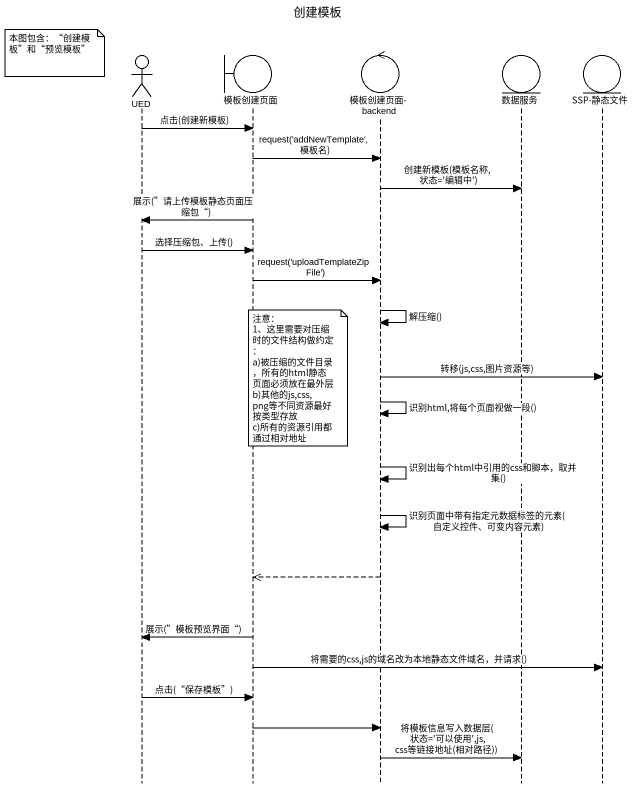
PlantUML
@startuml
title 创建模板
hide footbox
actor UED
boundary 模板创建页面
control "模板创建页面-backend" as 模板创建页面_backend
entity 数据服务
entity "SSP-静态文件" as SSP_静态文件

note left of UED : 本图包含：“创建模板”和“预览模板”
UED -> 模板创建页面 : 点击(创建新模板)
模板创建页面 -> 模板创建页面_backend : request('addNewTemplate',模板名)
模板创建页面_backend -> 数据服务 : 创建新模板(模板名称,状态='编辑中')
模板创建页面 -> UED : 展示(”请上传模板静态页面压缩包“)
UED -> 模板创建页面 : 选择压缩包、上传()
模板创建页面 -> 模板创建页面_backend : request('uploadTemplateZipFile')
模板创建页面_backend -> 模板创建页面_backend : 解压缩()
模板创建页面_backend -> SSP_静态文件 : 转移(js,css,图片资源等)
note over 模板创建页面
  注意：
  1、这里需要对压缩时的文件结构做约定：
  a)被压缩的文件目录，所有的html静态页面必须放在最外层
  b)其他的js,css,png等不同资源最好按类型存放
  c)所有的资源引用都通过相对地址
end note
模板创建页面_backend -> 模板创建页面_backend : 识别html,将每个页面视做一段()
模板创建页面_backend -> 模板创建页面_backend : 识别出每个html中引用的css和脚本，取并集()
模板创建页面_backend -> 模板创建页面_backend : 识别页面中带有指定元数据标签的元素(自定义控件、可变内容元素)
模板创建页面_backend -->> 模板创建页面
模板创建页面 -> UED : 展示(”模板预览界面“)
模板创建页面 -> SSP_静态文件 : 将需要的css,js的域名改为本地静态文件域名，并请求()
UED -> 模板创建页面 : 点击(“保存模板”)
模板创建页面 -> 模板创建页面_backend
模板创建页面_backend -> 数据服务 : 将模板信息写入数据层(状态='可以使用',js,css等链接地址(相对路径))
@enduml
